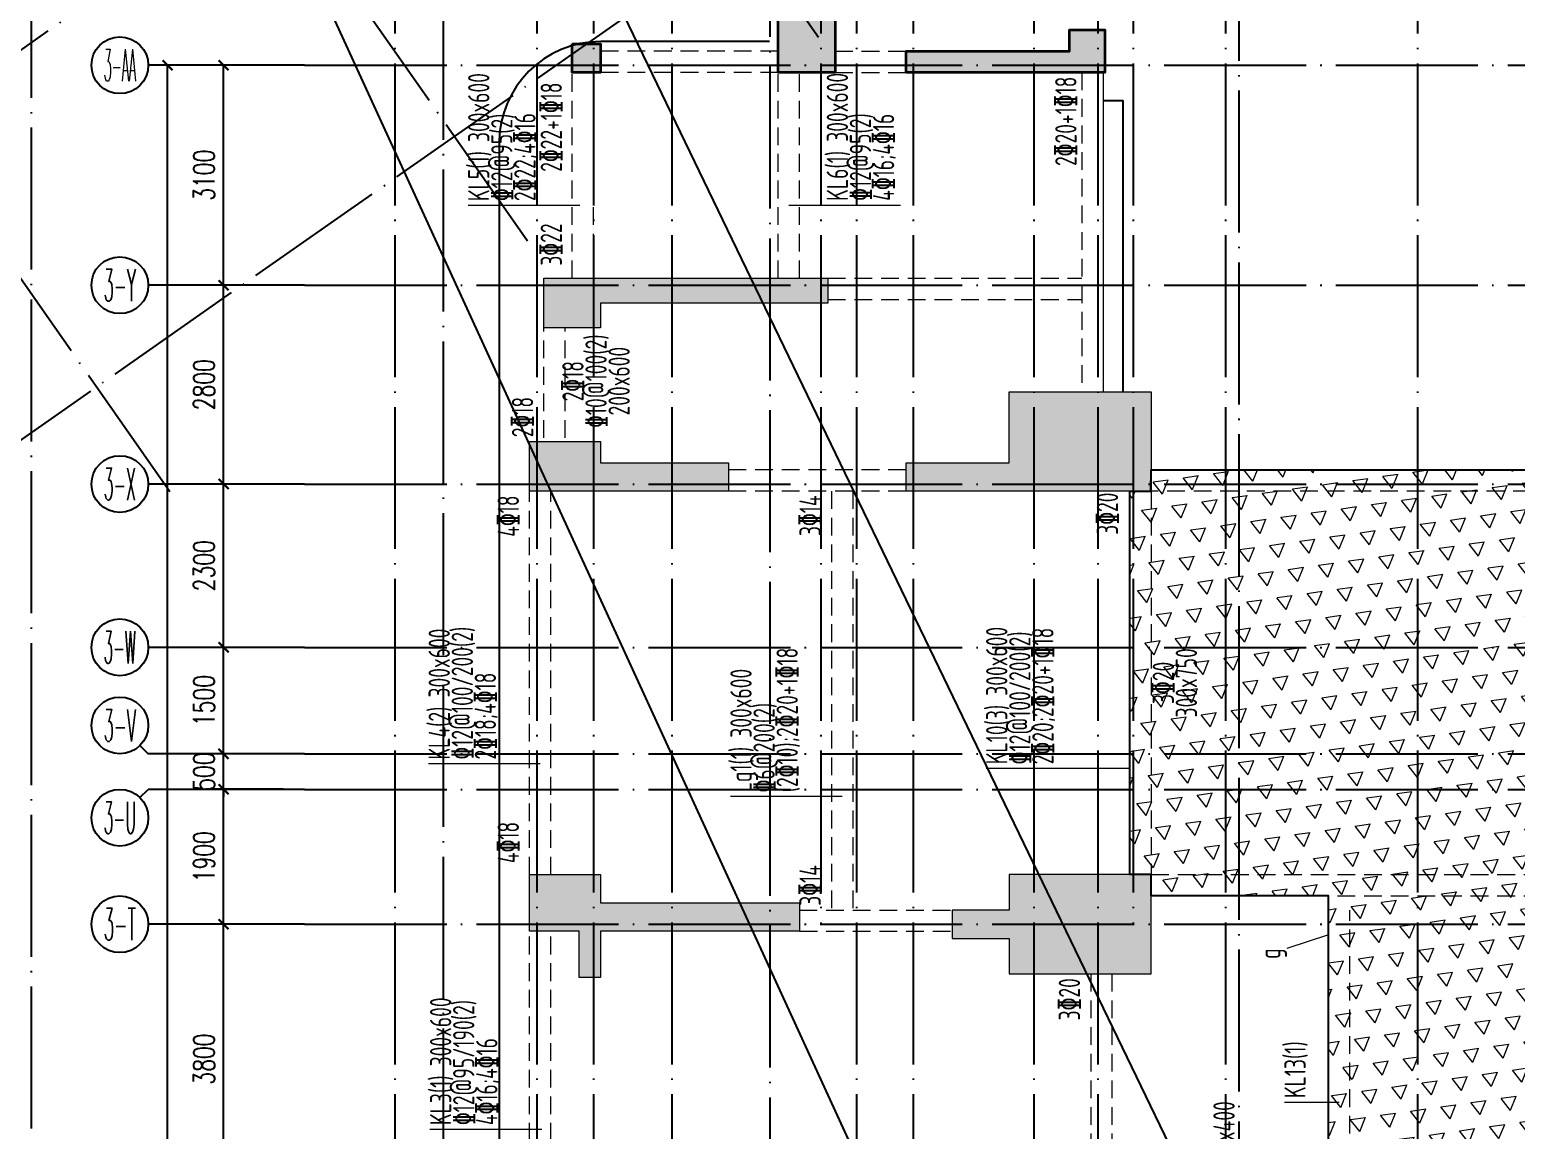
# Model space of a CAD drawing. Header units: millimetres. Extents: x 1089227 to 13101469, y 618865 to 10240562.
# Drawn here: x 3752863 to 3773793, y 4868755 to 4884258 of the extents above; entities that cross this region are included whole.
import ezdxf
from ezdxf.enums import TextEntityAlignment as Align

# ---------------------------------------------------------------- set-up
doc = ezdxf.new("R2010")
doc.units = ezdxf.units.MM
doc.header["$LTSCALE"] = 1000
doc.header["$PDMODE"] = 3
doc.header["$PDSIZE"] = 200
doc.linetypes.add('DOTE', pattern=[2.42, 2, -0.2, 0.02, -0.2])
doc.linetypes.add('HIDDEN', pattern=[0.375, 0.25, -0.125])
doc.layers.get('0').update_dxf_attribs({"linetype": 'CONTINUOUS'})
doc.layers.get('Defpoints').update_dxf_attribs({"linetype": 'CONTINUOUS'})
doc.layers.add('0914调整', color=1, linetype='CONTINUOUS', plot=False)
doc.layers.add('TK-MEMO', color=8, linetype='CONTINUOUS', plot=False)
for name, color, linetype in [('AXIS', 3, 'CONTINUOUS'), ('AXIS_TEXT', 7, 'CONTINUOUS'), ('C-H', 8, 'CONTINUOUS'), ('DOTE', 1, 'DOTE'), ('TK-TEXT', 7, 'CONTINUOUS'), ('降板范围', 7, 'CONTINUOUS')]:
    doc.layers.add(name, color=color, linetype=linetype)
for name, color, linetype, lineweight in [('S-BEAM-DASH', 4, 'HIDDEN', 0), ('S-SLAB-HATCH', 73, 'CONTINUOUS', 0), ('S-WALL', 31, 'CONTINUOUS', 0), ('梁原位标注', 7, 'CONTINUOUS', 18), ('梁名称编号', 2, 'CONTINUOUS', 18), ('梁标注引线', 2, 'CONTINUOUS', 18), ('梁集中标注', 2, 'CONTINUOUS', 18)]:
    doc.layers.add(name, color=color, linetype=linetype, lineweight=lineweight)
doc.styles.add('_TCH_AXIS', font='COMPLEX', dxfattribs={"bigfont": 'AllInOneBig.shx'})
doc.styles.add('_TCH_DIM_T3', font='SIMPLEX', dxfattribs={"width": 0.705882, "bigfont": 'AllInOneBig.shx'})
doc.styles.add('COMPLEX', font='COMPLEX', dxfattribs={"bigfont": 'AllInOneBig.shx'})
doc.styles.add('SADITK', font='sadixcsg.shx', dxfattribs={"bigfont": 'AllInOneBig.shx'})
doc.styles.add('SADITK-SX', font='simfang.ttf', dxfattribs={"width": 0.7})
doc.styles.add('Style 1', font='yjkeng.shx', dxfattribs={"width": 0.7, "height": 300, "bigfont": 'yjkchn.shx'})
doc.dimstyles.new('_TCH_ARCH&&100', dxfattribs={"dimtxt": 297.5, "dimasz": 100, "dimexe": 250, "dimexo": 300, "dimgap": 126.25, "dimtad": 1, "dimdec": 0, "dimzin": 0, "dimdsep": 46, "dimtxsty": '_TCH_DIM_T3', "dimblk": 'ARCHTICK', "dimcen": 0.09, "dimclrt": 7, "dimazin": 2, "dimtfac": 1, "dimtdec": 0, "dimtix": 1, "dimtmove": 2, "dimatfit": 3, "dimfxl": 0, "dimtolj": 1, "dimtzin": 0, "dimarcsym": 0})

# ---------------------------------------------------------------- blocks, each defined once
blk = doc.blocks.new('template_31-施工图_A0_A0_1.0000_3fa9c08c64a9101061c9a26412af947e', base_point=(-1189, 0))
at = {"layer": 'TK-MEMO', "style": 'SADITK', "width": 0.8}
blk.add_text('同一行需多名人员签字时，印刷体签名：1.同一行人名在同一单元中（图框、同个参照或块），若分多个，签字将出错；', height=28.5, dxfattribs=at).set_placement((-1190.26, 882.09), align=Align.BOTTOM_LEFT)
at = {"layer": 'TK-TEXT', "style": 'SADITK-SX', "width": 0.7}
for tag, p in [('市政会签', (-1176, 381.5)), ('园林会签', (-1176, 343.5)), ('幕墙会签', (-1176, 305.5)), ('装饰会签', (-1176, 267.5)), ('燃气会签', (-1176, 229.5)), ('暖通会签', (-1176, 191.5)), ('电气会签', (-1176, 153.5)), ('给排水会签', (-1176, 115.5)), ('结构会签', (-1176, 77.5)), ('建筑会签', (-1176, 39.5))]:
    blk.add_attdef(tag, text='', height=4, rotation=90, dxfattribs=at).set_placement(p, align=Align.MIDDLE_CENTER)
for tag, height, p in [('专业审定', 4, (1134.75, 268)), ('专业审核', 4, (1134.75, 248)), ('项目负责1', 4, (1134.75, 238)), ('项目负责2', 4, (1134.75, 228)), ('专业负责1', 4, (1134.75, 218)), ('专业负责2', 4, (1134.75, 208)), ('专业校对', 4, (1134.75, 198)), ('专业设计', 4, (1134.75, 188)), ('方案设计', 4, (1134.75, 178)), ('专业制图', 4, (1134.75, 168)), ('建设单位_001', 4, (1148.5, 140)), ('建设地点_001', 4, (1148.5, 124)), ('工程名称_001', 4, (1148.5, 106)), ('子项名称_001', 4, (1148.5, 86)), ('图纸名称_001', 4, (1148.5, 66)), ('版次', 4, (1129.5, 53)), ('日期', 4, (1165, 53)), ('图别', 4, (1129.5, 43)), ('图号', 4, (1165, 43)), ('合同号', 4, (1136, 30)), ('项目编号1', 2, (1114.06, 13.58)), ('阶段编号1', 2, (1132.25, 13.75)), ('子项编号1', 2, (1144.75, 13.75))]:
    blk.add_attdef(tag, text='', height=height, dxfattribs=at).set_placement(p, align=Align.MIDDLE_CENTER)
blk = doc.blocks.new('_AXISO')
blk.add_circle((0, 0), 0.5)
at = {"layer": 'AXIS_TEXT', "style": 'COMPLEX', "width": 1.041667}
blk.add_attdef('A', text='', height=0.56, dxfattribs=at).set_placement((-0.25, -0.28), (0.25, -0.28), align=Align.FIT)
blk = doc.blocks.new('_ArchTick')
at = {"color": 0, "linetype": 'ByBlock', "const_width": 0.3}
blk.add_lwpolyline([(-0.71, -0.71), (0.71, 0.71)], dxfattribs=at)
blk = doc.blocks.new('*D136')
at = {"layer": 'AXIS', "color": 0, "lineweight": -2, "transparency": 16777216}
for p, q in [((-147742, 58546), (-149621, 58546)), ((-149371, 22046), (-149371, 58546)), ((-147742, 22046), (-149621, 22046))]:
    blk.add_line(p, q, dxfattribs=at)
at = {"layer": 'Defpoints', "color": 0, "transparency": 16777216}
for p in [(-149371, 58546), (-147442, 58546), (-147442, 22046)]:
    blk.add_point(p, dxfattribs=at)
at = {"layer": 'AXIS', "color": 0, "lineweight": -2, "transparency": 16777216, "xscale": 100, "yscale": 100, "zscale": 100}
for p, rotation in [((-149371, 58546), 90), ((-149371, 22046), 270)]:
    blk.add_blockref('_ArchTick', p, dxfattribs=dict(at, rotation=rotation))
at = {"layer": 'AXIS', "color": 7, "transparency": 16777216, "insert": (-149646, 40296), "char_height": 297.5, "attachment_point": 5, "rotation": 90, "style": '_TCH_DIM_T3'}
blk.add_mtext('\\A1;36500', dxfattribs=at)
blk = doc.blocks.new('*D153')
at = {"layer": 'AXIS', "color": 0, "lineweight": -2, "transparency": 16777216}
for p, q in [((-147742, 46446), (-148833, 46446)), ((-148583, 42646), (-148583, 46446)), ((-147742, 42646), (-148833, 42646))]:
    blk.add_line(p, q, dxfattribs=at)
at = {"layer": 'Defpoints', "color": 0, "transparency": 16777216}
for p in [(-148583, 46446), (-147442, 46446), (-147442, 42646)]:
    blk.add_point(p, dxfattribs=at)
at = {"layer": 'AXIS', "color": 0, "lineweight": -2, "transparency": 16777216, "xscale": 100, "yscale": 100, "zscale": 100}
for p, rotation in [((-148583, 46446), 90), ((-148583, 42646), 270)]:
    blk.add_blockref('_ArchTick', p, dxfattribs=dict(at, rotation=rotation))
at = {"layer": 'AXIS', "color": 7, "transparency": 16777216, "insert": (-148858, 44546), "char_height": 297.5, "attachment_point": 5, "rotation": 90, "style": '_TCH_DIM_T3'}
blk.add_mtext('\\A1;3800', dxfattribs=at)
blk = doc.blocks.new('*D154')
at = {"layer": 'AXIS', "color": 0, "lineweight": -2, "transparency": 16777216}
for p, q in [((-147742, 48346), (-148833, 48346)), ((-148583, 46446), (-148583, 48346)), ((-147742, 46446), (-148833, 46446))]:
    blk.add_line(p, q, dxfattribs=at)
at = {"layer": 'Defpoints', "color": 0, "transparency": 16777216}
for p in [(-148583, 48346), (-147442, 48346), (-147442, 46446)]:
    blk.add_point(p, dxfattribs=at)
at = {"layer": 'AXIS', "color": 0, "lineweight": -2, "transparency": 16777216, "xscale": 100, "yscale": 100, "zscale": 100}
for p, rotation in [((-148583, 48346), 90), ((-148583, 46446), 270)]:
    blk.add_blockref('_ArchTick', p, dxfattribs=dict(at, rotation=rotation))
at = {"layer": 'AXIS', "color": 7, "transparency": 16777216, "insert": (-148858, 47396), "char_height": 297.5, "attachment_point": 5, "rotation": 90, "style": '_TCH_DIM_T3'}
blk.add_mtext('\\A1;1900', dxfattribs=at)
blk = doc.blocks.new('*D155')
at = {"layer": 'AXIS', "color": 0, "lineweight": -2, "transparency": 16777216}
for p, q in [((-147742, 48846), (-148833, 48846)), ((-148583, 48846), (-148583, 48946)), ((-148583, 48346), (-148583, 48846)), ((-147742, 48346), (-148833, 48346)), ((-148583, 48346), (-148583, 48246))]:
    blk.add_line(p, q, dxfattribs=at)
at = {"layer": 'Defpoints', "color": 0, "transparency": 16777216}
for p in [(-148583, 48846), (-147442, 48846), (-147442, 48346)]:
    blk.add_point(p, dxfattribs=at)
at = {"layer": 'AXIS', "color": 0, "lineweight": -2, "transparency": 16777216, "xscale": 100, "yscale": 100, "zscale": 100}
for p, rotation in [((-148583, 48846), 270), ((-148583, 48346), 90)]:
    blk.add_blockref('_ArchTick', p, dxfattribs=dict(at, rotation=rotation))
at = {"layer": 'AXIS', "color": 7, "transparency": 16777216, "insert": (-148858, 48596), "char_height": 297.5, "attachment_point": 5, "rotation": 90, "style": '_TCH_DIM_T3'}
blk.add_mtext('\\A1;500', dxfattribs=at)
blk = doc.blocks.new('*D156')
at = {"layer": 'AXIS', "color": 0, "lineweight": -2, "transparency": 16777216}
for p, q in [((-147742, 50346), (-148833, 50346)), ((-148583, 48846), (-148583, 50346)), ((-147742, 48846), (-148833, 48846))]:
    blk.add_line(p, q, dxfattribs=at)
at = {"layer": 'Defpoints', "color": 0, "transparency": 16777216}
for p in [(-148583, 50346), (-147442, 50346), (-147442, 48846)]:
    blk.add_point(p, dxfattribs=at)
at = {"layer": 'AXIS', "color": 0, "lineweight": -2, "transparency": 16777216, "xscale": 100, "yscale": 100, "zscale": 100}
for p, rotation in [((-148583, 50346), 90), ((-148583, 48846), 270)]:
    blk.add_blockref('_ArchTick', p, dxfattribs=dict(at, rotation=rotation))
at = {"layer": 'AXIS', "color": 7, "transparency": 16777216, "insert": (-148858, 49596), "char_height": 297.5, "attachment_point": 5, "rotation": 90, "style": '_TCH_DIM_T3'}
blk.add_mtext('\\A1;1500', dxfattribs=at)
blk = doc.blocks.new('*D157')
at = {"layer": 'AXIS', "color": 0, "lineweight": -2, "transparency": 16777216}
for p, q in [((-147742, 52646), (-148833, 52646)), ((-148583, 50346), (-148583, 52646)), ((-147742, 50346), (-148833, 50346))]:
    blk.add_line(p, q, dxfattribs=at)
at = {"layer": 'Defpoints', "color": 0, "transparency": 16777216}
for p in [(-148583, 52646), (-147442, 52646), (-147442, 50346)]:
    blk.add_point(p, dxfattribs=at)
at = {"layer": 'AXIS', "color": 0, "lineweight": -2, "transparency": 16777216, "xscale": 100, "yscale": 100, "zscale": 100}
for p, rotation in [((-148583, 52646), 90), ((-148583, 50346), 270)]:
    blk.add_blockref('_ArchTick', p, dxfattribs=dict(at, rotation=rotation))
at = {"layer": 'AXIS', "color": 7, "transparency": 16777216, "insert": (-148858, 51496), "char_height": 297.5, "attachment_point": 5, "rotation": 90, "style": '_TCH_DIM_T3'}
blk.add_mtext('\\A1;2300', dxfattribs=at)
blk = doc.blocks.new('*D158')
at = {"layer": 'AXIS', "color": 0, "lineweight": -2, "transparency": 16777216}
for p, q in [((-147742, 55446), (-148833, 55446)), ((-148583, 52646), (-148583, 55446)), ((-147742, 52646), (-148833, 52646))]:
    blk.add_line(p, q, dxfattribs=at)
at = {"layer": 'Defpoints', "color": 0, "transparency": 16777216}
for p in [(-148583, 55446), (-147442, 55446), (-147442, 52646)]:
    blk.add_point(p, dxfattribs=at)
at = {"layer": 'AXIS', "color": 0, "lineweight": -2, "transparency": 16777216, "xscale": 100, "yscale": 100, "zscale": 100}
for p, rotation in [((-148583, 55446), 90), ((-148583, 52646), 270)]:
    blk.add_blockref('_ArchTick', p, dxfattribs=dict(at, rotation=rotation))
at = {"layer": 'AXIS', "color": 7, "transparency": 16777216, "insert": (-148858, 54046), "char_height": 297.5, "attachment_point": 5, "rotation": 90, "style": '_TCH_DIM_T3'}
blk.add_mtext('\\A1;2800', dxfattribs=at)
blk = doc.blocks.new('*D159')
at = {"layer": 'AXIS', "color": 0, "lineweight": -2, "transparency": 16777216}
for p, q in [((-147742, 58546), (-148833, 58546)), ((-148583, 55446), (-148583, 58546)), ((-147742, 55446), (-148833, 55446))]:
    blk.add_line(p, q, dxfattribs=at)
at = {"layer": 'Defpoints', "color": 0, "transparency": 16777216}
for p in [(-148583, 58546), (-147442, 58546), (-147442, 55446)]:
    blk.add_point(p, dxfattribs=at)
at = {"layer": 'AXIS', "color": 0, "lineweight": -2, "transparency": 16777216, "xscale": 100, "yscale": 100, "zscale": 100}
for p, rotation in [((-148583, 58546), 90), ((-148583, 55446), 270)]:
    blk.add_blockref('_ArchTick', p, dxfattribs=dict(at, rotation=rotation))
at = {"layer": 'AXIS', "color": 7, "transparency": 16777216, "insert": (-148858, 56996), "char_height": 297.5, "attachment_point": 5, "rotation": 90, "style": '_TCH_DIM_T3'}
blk.add_mtext('\\A1;3100', dxfattribs=at)
blk = doc.blocks.new('裙房轴网260428')
at = {"layer": 'DOTE', "color": 16}
blk.add_line((-224051, 7905.7), (-46757, 132072.8), dxfattribs=at)
at = {"layer": 'DOTE', "color": 16, "linetype": 'DOTE'}
for p, q in [((-221469.5, 4219.8), (-44175.6, 128386.9)), ((-134290, 75127.8), (-134290, -1000)), ((-140890, 73046.5), (-140890, -1000)), ((-145490, 71595.9), (-145490, -1000)), ((-151290, 69766.8), (-151290, -1000)), ((-140206.2, 58934.7), (-145541.2, 66552.3)), ((-144301.7, 56066.4), (-149636.7, 63684)), ((-149339.2, 52538.4), (-154674.1, 60156.1))]:
    blk.add_line(p, q, dxfattribs=at)
blk = doc.blocks.new('QZ-TL-0808')
at = {"layer": 'C-H'}
for points in [[(-100841, -36318), (-100041, -36318), (-100041, -37318), (-100841, -37318)], [(-99041, -37318), (-99041, -37018), (-96741, -37018), (-96741, -36718), (-96241, -36718), (-96241, -37318)], [(-104141, -40918), (-104141, -40218), (-100141, -40218), (-100141, -40568), (-103341, -40568), (-103341, -40918)], [(-99041, -42818), (-97591, -42818), (-97591, -41818), (-95591, -41818), (-95591, -43218), (-99041, -43218)], [(-104341, -43218), (-104341, -42518), (-103341, -42518), (-103341, -42818), (-101541, -42818), (-101541, -43218)], [(-100541, -49018), (-103341, -49018), (-103341, -48618), (-104341, -48618), (-104341, -49418), (-103641, -49418), (-103641, -50068), (-103341, -50068), (-103341, -49418), (-100541, -49418)], [(-98391, -49518), (-97591, -49518), (-97591, -50018), (-95591, -50018), (-95591, -48618), (-97591, -48618), (-97591, -49118), (-98391, -49118)]]:
    blk.add_hatch(color=256, dxfattribs=at).paths.add_polyline_path(points)
at = {"layer": 'S-WALL', "lineweight": 35}
for points in [[(-100841, -36318), (-100041, -36318), (-100041, -37318), (-100841, -37318)], [(-99041, -37318), (-99041, -37018), (-96741, -37018), (-96741, -36718), (-96241, -36718), (-96241, -37318)]]:
    blk.add_lwpolyline(points, close=True, dxfattribs=at)
at = {"layer": 'S-WALL'}
blk.add_lwpolyline([(-104141, -40918), (-104141, -40218), (-100141, -40218), (-100141, -40568), (-103341, -40568), (-103341, -40918)], close=True, dxfattribs=at)
for points in [[(-99041, -42818), (-97591, -42818), (-97591, -41818), (-95591, -41818), (-95591, -43218), (-99041, -43218), (-99041, -42818)], [(-104341, -43218), (-104341, -42518), (-103341, -42518), (-103341, -42818), (-101541, -42818), (-101541, -43218), (-104341, -43218)], [(-104341, -48618), (-103341, -48618), (-103341, -49018), (-100541, -49018), (-100541, -49418), (-103341, -49418), (-103341, -50068), (-103641, -50068), (-103641, -49418), (-104341, -49418), (-104341, -48618)], [(-98391, -49518), (-97591, -49518), (-97591, -50018), (-95591, -50018), (-95591, -48618), (-97591, -48618), (-97591, -49118), (-98391, -49118), (-98391, -49518)]]:
    blk.add_lwpolyline(points, dxfattribs=at)
blk = doc.blocks.new('1F柱网-0808')
at = {"layer": 'C-H'}
blk.add_hatch(color=256, dxfattribs=at).paths.add_polyline_path([(41139, 111539), (41539, 111539), (41539, 111139), (41139, 111139)])
at = {"layer": 'S-WALL', "lineweight": 35}
blk.add_lwpolyline([(41139, 111539), (41539, 111539), (41539, 111139), (41139, 111139)], close=True, dxfattribs=at)
blk.add_blockref('QZ-TL-0808', (144880, 148457))
blk = doc.blocks.new('2FJGBZ')
at = {"layer": 'S-SLAB-HATCH'}
h = blk.add_hatch(dxfattribs=at)
h.set_pattern_fill('TRIANG', color=256, scale=150, angle=8)
h.set_pattern_definition([(68.0000004, (-5457252.86, 1932872.46), (-263.88782, 337.761074), [214.3125, -214.3125]), (128.0000004, (-5457252.86, 1932872.46), (-424.45358, -59.653019), [214.3125, -214.3125]), (8.0000004, (-5457384.8, 1933041.34), (160.56576, 397.414093), [214.3125, -214.3125])])
h.paths.add_polyline_path([(51789, 95439), (51788, 99540), (49289, 99540), (49289, 99840), (48989, 99840), (48989, 105239), (49288, 105239), (49289, 105539), (59139, 105539), (59139, 105239), (59439, 105239), (59439, 99839), (57939, 99839), (57939, 99541), (56038, 99540), (56039, 95439), (55739, 95439), (55739, 95139), (53140, 95139), (53140, 95439)])
at = {"layer": 'S-BEAM-DASH'}
for p, q in [((44040, 111439), (41539, 111439)), ((44839, 111439), (45840, 111439)), ((41139, 108239), (41139, 111139)), ((41439, 108239), (41439, 111139)), ((44040, 111139), (41539, 111139)), ((44039, 108239), (44039, 111139)), ((44339, 108239), (44339, 111139)), ((44839, 111139), (45840, 111139)), ((48314, 111139), (48314, 106639)), ((44739, 108239), (48314, 108239)), ((44739, 107939), (48314, 107939)), ((40739, 105989), (40739, 107539)), ((41039, 105989), (41039, 107539)), ((45839, 105539), (43339, 105539)), ((59139, 105539), (49289, 105539)), ((40539, 99839), (40539, 105239)), ((40839, 99839), (40839, 105239)), ((45839, 105239), (43339, 105239)), ((44788, 105239), (44788, 99339)), ((45088, 105239), (45088, 99339)), ((48989, 105239), (48989, 99839)), ((49289, 105239), (49289, 99739)), ((59139, 105239), (49289, 105239)), ((49289, 99840), (57939, 99840)), ((49289, 99540), (57939, 99540)), ((44339, 99339), (46489, 99339)), ((51789, 95439), (51788, 99339)), ((52089, 95439), (52088, 99339)), ((40539, 95339), (40539, 99039)), ((40839, 95339), (40839, 99039)), ((44341, 99040), (46491, 99040)), ((48439, 98439), (48439, 92639)), ((48739, 98439), (48739, 95239))]:
    blk.add_line(p, q, dxfattribs=at)
at = {"layer": 'S-BEAM-DASH', "linetype": 'Continuous'}
blk.add_line((48614, 111139), (48614, 106639), dxfattribs=at)
at = {"layer": '降板范围'}
blk.add_lwpolyline([(43915, 111573), (41540, 111573, 0.414198), (40110, 110143), (40110, 89869), (39748, 89869, 0.414214), (38318, 88439, 0), (38318, 83631), (38548, 83631)], format="xyb", dxfattribs=at)
blk.add_lwpolyline([(48895, 106640), (48895, 110739), (48614, 110739)], dxfattribs=at)
blk.add_lwpolyline([(51789, 95439), (51788, 99540), (49289, 99540), (49289, 99840), (48989, 99840), (48989, 105239), (49288, 105239), (49289, 105539), (59139, 105539), (59139, 105239), (59439, 105239), (59439, 99839), (57939, 99839), (57939, 99541), (56038, 99540), (56039, 95439), (55739, 95439), (55739, 95139), (53140, 95139), (53140, 95439)], close=True, dxfattribs=at)
blk.add_blockref('1F柱网-0808', (0, 0))
blk = doc.blocks.new('塔楼轴网260428')
at = {"layer": 'AXIS'}
for p, q in [((-147441.8, 58545.6), (-149643.7, 58545.6)), ((-147441.8, 55447.4), (-149643.7, 55447.4)), ((-147441.8, 52645.6), (-149643.7, 52645.6)), ((-147441.8, 50345.6), (-149643.7, 50345.6)), ((-149760.9, 48962.8), (-149643.7, 48845.6)), ((-147441.8, 48845.6), (-149643.7, 48845.6)), ((-149760.9, 48228.5), (-149643.7, 48345.6)), ((-147441.8, 48345.6), (-149643.7, 48345.6)), ((-147441.8, 46445.6), (-149643.7, 46445.6))]:
    blk.add_line(p, q, dxfattribs=at)
at = {"layer": 'DOTE', "color": 14}
for p, q in [((-146173.7, 63411.5), (-146173.7, 18841.8)), ((-144173.7, 63411.5), (-144173.7, 18841.8)), ((-143373.7, 63411.5), (-143373.7, 32245.6)), ((-142273.7, 63411.5), (-142273.7, 18841.8)), ((-140173.7, 63411.5), (-140173.7, 46445.6)), ((-139673.7, 63411.5), (-139673.7, 18841.8)), ((-138873.7, 63411.5), (-138873.7, 32245.6)), ((-137173.7, 63411.5), (-137173.7, 18841.8)), ((-136273.7, 63411.5), (-136273.7, 32245.6)), ((-135773.7, 63411.5), (-135773.7, 46445.6)), ((-134473.7, 63411.5), (-134473.7, 18841.8)), ((-131773.7, 63411.5), (-131773.7, 18841.8)), ((-147441.8, 58545.6), (-114108.2, 58545.6)), ((-147441.8, 55445.6), (-114108.2, 55445.6)), ((-147441.8, 52645.6), (-114108.2, 52645.6)), ((-147441.8, 50345.6), (-114108.2, 50345.6)), ((-147441.8, 48845.6), (-114108.2, 48845.6)), ((-147441.8, 48345.6), (-114108.2, 48345.6)), ((-147441.8, 46445.6), (-114108.2, 46445.6))]:
    blk.add_line(p, q, dxfattribs=at)
at = {"layer": 'AXIS'}
ref = blk.add_blockref('_AXISO', (-150043.7, 58545.6), dxfattribs=dict(at, xscale=800, yscale=800, zscale=800))
ref.add_attrib('A', '3-AA', dxfattribs={"layer": 'AXIS_TEXT', "height": 452.55, "style": '_TCH_AXIS', "width": 0.25}).set_placement((-150270, 58319.3), (-149817.4, 58319.3), align=Align.FIT)
ref = blk.add_blockref('_AXISO', (-150043.7, 55447.4), dxfattribs=dict(at, xscale=800, yscale=800, zscale=800))
ref.add_attrib('A', '3-Y', dxfattribs={"layer": 'AXIS_TEXT', "height": 452.55, "style": '_TCH_AXIS', "width": 0.328125}).set_placement((-150270, 55221.1), (-149817.4, 55221.1), align=Align.FIT)
ref = blk.add_blockref('_AXISO', (-150043.7, 52645.6), dxfattribs=dict(at, xscale=800, yscale=800, zscale=800))
ref.add_attrib('A', '3-X', dxfattribs={"layer": 'AXIS_TEXT', "height": 452.55, "style": '_TCH_AXIS', "width": 0.333333}).set_placement((-150270, 52419.3), (-149817.4, 52419.3), align=Align.FIT)
ref = blk.add_blockref('_AXISO', (-150043.7, 50345.6), dxfattribs=dict(at, xscale=800, yscale=800, zscale=800))
ref.add_attrib('A', '3-W', dxfattribs={"layer": 'AXIS_TEXT', "height": 452.55, "style": '_TCH_AXIS', "width": 0.313433}).set_placement((-150270, 50119.3), (-149817.4, 50119.3), align=Align.FIT)
ref = blk.add_blockref('_AXISO', (-150043.7, 49245.6), dxfattribs=dict(at, xscale=800, yscale=800, zscale=800))
ref.add_attrib('A', '3-V', dxfattribs={"layer": 'AXIS_TEXT', "height": 452.55, "style": '_TCH_AXIS', "width": 0.333333}).set_placement((-150270, 49019.3), (-149817.4, 49019.3), align=Align.FIT)
ref = blk.add_blockref('_AXISO', (-150043.7, 47945.6), dxfattribs=dict(at, xscale=800, yscale=800, zscale=800))
ref.add_attrib('A', '3-U', dxfattribs={"layer": 'AXIS_TEXT', "height": 452.55, "style": '_TCH_AXIS', "width": 0.323077}).set_placement((-150270, 47719.3), (-149817.4, 47719.3), align=Align.FIT)
ref = blk.add_blockref('_AXISO', (-150043.7, 46445.6), dxfattribs=dict(at, xscale=800, yscale=800, zscale=800))
ref.add_attrib('A', '3-T', dxfattribs={"layer": 'AXIS_TEXT', "height": 452.55, "style": '_TCH_AXIS', "width": 0.35}).set_placement((-150270, 46219.3), (-149817.4, 46219.3), align=Align.FIT)
for p1, p2, distance, picture, middle in [((-147441.8, 22045.6), (-147441.8, 58545.6), 1928.9, '*D136', (-149645.7, 40295.6)), ((-147441.8, 55445.6), (-147441.8, 58545.6), 1140.9, '*D159', (-148857.7, 56995.6)), ((-147441.8, 52645.6), (-147441.8, 55445.6), 1140.9, '*D158', (-148857.7, 54045.6)), ((-147441.8, 50345.6), (-147441.8, 52645.6), 1140.9, '*D157', (-148857.7, 51495.6)), ((-147441.8, 48845.6), (-147441.8, 50345.6), 1140.9, '*D156', (-148857.7, 49595.6)), ((-147441.8, 48345.6), (-147441.8, 48845.6), 1140.9, '*D155', (-148857.7, 48595.6)), ((-147441.8, 46445.6), (-147441.8, 48345.6), 1140.9, '*D154', (-148857.7, 47395.6)), ((-147441.8, 42645.6), (-147441.8, 46445.6), 1140.9, '*D153', (-148857.7, 44545.6))]:
    dim = blk.add_aligned_dim(p1=p1, p2=p2, distance=distance, dimstyle='_TCH_ARCH&&100', dxfattribs=at)
    dim.commit()
    dim.dimension.update_dxf_attribs({"geometry": picture, "text_midpoint": middle})
blk = doc.blocks.new('04地块地下轴网260428')
for name in ['裙房轴网260428', '塔楼轴网260428']:
    blk.add_blockref(name, (0, 0))

msp = doc.modelspace()

# ---------------------------------------------------------------- linework, layer by layer
at = {"layer": '0914调整'}
for points in [[(3769528.499, 4867267.434), (3678032.969, 5056904.431)], [(3768687.645, 4859264.396), (3678032.969, 5056904.431)]]:
    msp.add_lwpolyline(points, dxfattribs=at)
at = {"layer": '梁原位标注', "lineweight": 18}
msp.add_line((3771151.576, 4871507.443), (3770563.38, 4871316.326), dxfattribs=at)
at = {"layer": '梁标注引线', "color": 6, "lineweight": 18}
for p, q in [((3760608.203, 4881783.036), (3759035.126, 4881783.04)), ((3763551.479, 4881787.434), (3765124.556, 4881787.356)), ((3760051.576, 4873916.678), (3758478.499, 4873916.678)), ((3768351.556, 4873850.526), (3766328.492, 4873850.519)), ((3771301.576, 4869147.438), (3770528.499, 4869147.438)), ((3760071.527, 4868767.131), (3758498.45, 4868767.131))]:
    msp.add_line(p, q, dxfattribs=at)
at = {"layer": '梁标注引线', "color": 3, "lineweight": 18}
msp.add_line((3764300.959, 4873455.139), (3762727.882, 4873455.139), dxfattribs=at)

# ---------------------------------------------------------------- block references
for name, p in [('2FJGBZ', (3719362.209, 4772518.421)), ('04地块地下轴网260428', (3904175.334, 4825211.796))]:
    msp.add_blockref(name, p)
at = {"xscale": 150, "yscale": 150, "zscale": 150, "rotation": 35.00532206532363}
msp.add_blockref('template_31-施工图_A0_A0_1.0000_3fa9c08c64a9101061c9a26412af947e', (3701586.318, 4721512.406), dxfattribs=at)

# ---------------------------------------------------------------- texts
at = {"layer": '梁原位标注', "style": 'Style 1', "width": 0.7}
for s, p in [('2%%13320+1%%13318', (3767691.556, 4883597.521)), ('2%%13322+1%%13318', (3760446.107, 4883514.603)), ('4%%13318', (3759841.576, 4877697.447)), ('3%%13314', (3764090.959, 4877697.447)), ('3%%13320', (3768277.379, 4877738.1)), ('g', (3770563.38, 4871316.326)), ('3%%13320', (3767741.576, 4870897.447))]:
    msp.add_text(s, height=300, rotation=90, dxfattribs=at).set_placement(p, align=Align.BOTTOM_RIGHT)
for s, p in [('3%%13322', (3760446.101, 4880934.519)), ('2%%13318', (3760041.578, 4878517.449)), ('4%%13318', (3759841.576, 4872517.447)), ('3%%13314', (3764090.959, 4871917.447))]:
    msp.add_text(s, height=300, rotation=90, dxfattribs=at).set_placement(p, align=Align.BOTTOM_LEFT)
for s, p in [('%%13210@100(2)', (3760686.58, 4879307.441)), ('200x600', (3761011.58, 4879307.44)), ('2%%13318', (3760361.58, 4879307.441)), ('300x750', (3768998.414, 4875057.45)), ('3%%13320', (3768673.414, 4875057.449))]:
    msp.add_text(s, height=300, rotation=90, dxfattribs=at).set_placement(p, align=Align.TOP_CENTER)
at = {"layer": '梁名称编号', "color": 6, "style": 'Style 1', "width": 0.7}
for s, p in [('KL5(1) 300x600', (3759035.126, 4881843.04)), ('KL4(2) 300x600', (3758478.499, 4873976.678)), ('KL10(3) 300x600', (3766328.492, 4873910.519)), ('KL3(1) 300x600', (3758498.45, 4868827.131)), ('KL13(1)', (3770528.499, 4869207.438)), ('KL12(1) 200x400', (3769528.499, 4867267.434))]:
    msp.add_text(s, height=300, rotation=90, dxfattribs=at).set_placement(p, align=Align.TOP_LEFT)
msp.add_text('KL6(1) 300x600', height=300, rotation=90, dxfattribs=at).set_placement((3764474.559, 4881847.388), align=Align.BOTTOM_LEFT)
at = {"layer": '梁名称编号', "color": 3, "style": 'Style 1', "width": 0.7}
msp.add_text('Lg1(1) 300x600', height=300, rotation=90, dxfattribs=at).set_placement((3762727.882, 4873515.139), align=Align.TOP_LEFT)
at = {"layer": '梁集中标注', "color": 6, "style": 'Style 1', "width": 0.7}
for s, p in [('%%13212@95(2)', (3759360.126, 4881843.039)), ('2%%13322;4%%13316', (3759685.126, 4881843.038)), ('%%13212@100/200(2)', (3758803.499, 4873976.678)), ('2%%13320;2%%13320+1%%13318', (3766978.492, 4873910.522)), ('%%13212@100/200(2)', (3766653.492, 4873910.52)), ('2%%13318;4%%13318', (3759128.499, 4873976.678)), ('%%13212@95/190(2)', (3758823.45, 4868827.131)), ('4%%13316;4%%13316', (3759148.45, 4868827.131))]:
    msp.add_text(s, height=300, rotation=90, dxfattribs=at).set_placement(p, align=Align.TOP_LEFT)
for s, p in [('%%13212@95(2)', (3764799.559, 4881847.372)), ('4%%13316;4%%13316', (3765124.559, 4881847.356))]:
    msp.add_text(s, height=300, rotation=90, dxfattribs=at).set_placement(p, align=Align.BOTTOM_LEFT)
at = {"layer": '梁集中标注', "color": 3, "style": 'Style 1', "width": 0.7}
for s, p in [('(2%%13310);2%%13320+1%%13318', (3763377.882, 4873515.139)), ('%%1326@200(2)', (3763052.882, 4873515.139))]:
    msp.add_text(s, height=300, rotation=90, dxfattribs=at).set_placement(p, align=Align.TOP_LEFT)

doc.saveas('drawing.dxf')
